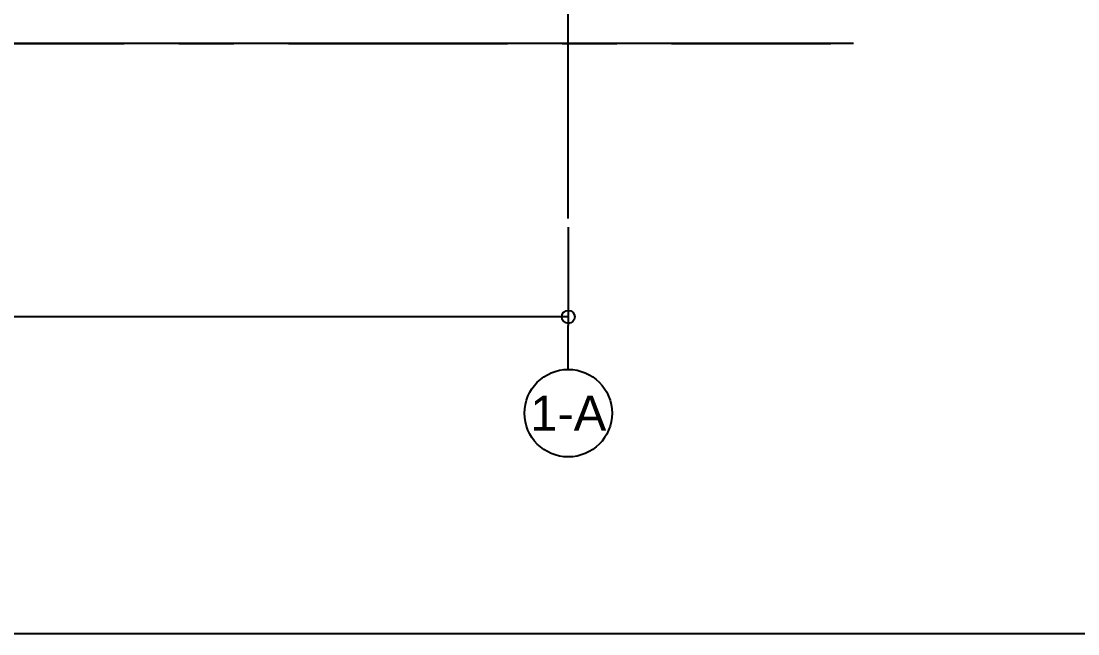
# Model space of a CAD drawing. Header units: millimetres. Extents: x 2519235 to 7246330, y 25937 to 201821.
# Drawn here: x 3041075 to 3047107, y 96627 to 100127 of the extents above; entities that cross this region are included whole.
import ezdxf
from ezdxf.enums import TextEntityAlignment as Align

# ---------------------------------------------------------------- set-up
doc = ezdxf.new("R2010")
doc.units = ezdxf.units.MM
doc.linetypes.add('TA_GL_005.00000', pattern=[13.75, 5, -1.25, 1.25, -1.25, 5])
for name, color, linetype in [('000 - 0_SYM_DWG_GRID-BUBBLE_MAIN_COLOR_1', 7, 'Continuous'), ('000 - 0_SYM_DWG_GRIDLINE_MAIN_COLOR_1', 7, 'Continuous'), ('000 - 0_SYM_DWG_GRIDLINE_MAIN_COLOR_251', 7, 'Continuous'), ('010 - ASPG_DIMS_NOM', 7, 'Continuous')]:
    doc.layers.add(name, color=color, linetype=linetype)
doc.styles.add('Arial', font='arial.ttf', dxfattribs={"height": 300})
doc.styles.add('FAMELINE_FOR_CKST', font='arial.ttf')
doc.styles.add('TA', font='', dxfattribs={"height": 4.5})
doc.styles.get('TA').set_extended_font_data('Cordia New')
doc.dimstyles.new('FAMELINE-CKST_C-C', dxfattribs={"dimtxt": 0.3, "dimasz": 0.15, "dimexe": 0.1, "dimexo": 0.1, "dimgap": 0.05, "dimtad": 1, "dimzin": 0, "dimdsep": 46, "dimtxsty": 'FAMELINE_FOR_CKST', "dimblk": 'ORIGIN', "dimblk1": 'ORIGIN', "dimblk2": 'ORIGIN', "dimsah": 1, "dimcen": 0.1, "dimdle": 0.1, "dimclrd": 7, "dimclre": 7, "dimclrt": 7, "dimadec": 0, "dimazin": 0, "dimtfac": 1, "dimtix": 1, "dimtmove": 2, "dimatfit": 3, "dimfxl": 1, "dimtolj": 1, "dimtzin": 0, "dimlwd": -1, "dimlwe": -1, "dimarcsym": 0})

# ---------------------------------------------------------------- blocks, each defined once
blk = doc.blocks.new('*U976')
at = {"layer": '000 - 0_SYM_DWG_GRIDLINE_MAIN_COLOR_1', "color": 7}
blk.add_line((37.25, 0), (32.25, 0), dxfattribs=at)
blk.add_circle((42.25, 0), 5, dxfattribs=at)
at = {"layer": '000 - 0_SYM_DWG_GRIDLINE_MAIN_COLOR_251', "color": 7, "linetype": 'ByBlock', "ltscale": 5}
blk.add_line((20, 0), (-348.8, 0), dxfattribs=at)
at = {"layer": '000 - 0_SYM_DWG_GRIDLINE_MAIN_COLOR_251', "color": 7}
blk.add_point((0, 0), dxfattribs=at)
at = {"color": 7, "style": 'TA', "flags": 1}
blk.add_attdef('LOCATION', (6, -6), '', height=4.5, rotation=270, dxfattribs=at)
at = {"layer": '000 - 0_SYM_DWG_GRID-BUBBLE_MAIN_COLOR_1', "color": 7, "style": 'Arial'}
blk.add_attdef('GRID-HEAD', text='', height=4, rotation=90, dxfattribs=at).set_placement((42.25, 0), align=Align.MIDDLE_CENTER)
blk = doc.blocks.new('_Origin')
at = {"color": 7, "linetype": 'ByBlock', "lineweight": -2}
blk.add_line((0, 0), (-1, 0), dxfattribs=at)
blk.add_circle((0, 0), 0.5, dxfattribs=at)
blk = doc.blocks.new('*D3391')
at = {"layer": '010 - ASPG_DIMS_NOM', "color": 7, "transparency": 16777216}
for p, q in [((-15410, 98950), (-15410, 98387.5)), ((0, 98950), (0, 98387.5)), ((-75, 98437.5), (-15335, 98437.5))]:
    blk.add_line(p, q, dxfattribs=at)
at = {"layer": 'Defpoints', "color": 7, "transparency": 16777216}
for p in [(-15410, 99000), (0, 99000), (-15410, 98437.5)]:
    blk.add_point(p, dxfattribs=at)
at = {"layer": '010 - ASPG_DIMS_NOM', "color": 7, "transparency": 16777216, "xscale": 75, "yscale": 75, "zscale": 75, "rotation": 180}
blk.add_blockref('_Origin', (-15410, 98437.5), dxfattribs=at)
at = {"layer": '010 - ASPG_DIMS_NOM', "color": 7, "transparency": 16777216, "xscale": 75, "yscale": 75, "zscale": 75}
blk.add_blockref('_Origin', (0, 98437.5), dxfattribs=at)
at = {"layer": '010 - ASPG_DIMS_NOM', "color": 7, "transparency": 16777216, "insert": (-7705, 98539.1), "char_height": 150, "attachment_point": 5, "style": 'FAMELINE_FOR_CKST'}
blk.add_mtext('\\A1;15410', dxfattribs=at)
blk = doc.blocks.new('*U977')
at = {"layer": '000 - 0_SYM_DWG_GRIDLINE_MAIN_COLOR_251', "color": 7, "linetype": 'ByBlock', "ltscale": 5}
blk.add_line((30, 0), (-338.2, 0), dxfattribs=at)
at = {"layer": '000 - 0_SYM_DWG_GRIDLINE_MAIN_COLOR_251', "color": 7}
blk.add_point((-308.2, 0), dxfattribs=at)
at = {"color": 7, "style": 'TA', "flags": 1}
blk.add_attdef('LOCATION', (6, -6), '', height=4.5, rotation=270, dxfattribs=at)
blk = doc.blocks.new('W-1-PP17-ENT1_REV02_20260415-162429_PP17_ENT1_EX_ELE2')
at = {"layer": 'Defpoints', "color": 7}
blk.add_line((1627.9, 100000), (-17240.1, 100000), dxfattribs=at)
blk = doc.blocks.new('A$Cb853d02f')
at = {"layer": 'Defpoints', "color": 7}
blk.add_lwpolyline([(773.84, 0), (0, 0), (0, 444), (773.84, 444)], close=True, dxfattribs=at)
blk = doc.blocks.new('W-1-PP17-ENT1_REV02_20260415-162311_PP17_ENT1_ELE2_DIMS')
at = {"layer": '000 - 0_SYM_DWG_GRIDLINE_MAIN_COLOR_251', "color": 7, "linetype": 'TA_GL_005.00000', "xscale": 50, "yscale": 50, "zscale": 50, "rotation": 270}
blk.add_blockref('*U976', (0, 100000), dxfattribs=at).add_auto_attribs({'GRID-HEAD': '1-A'})
at = {"layer": '000 - 0_SYM_DWG_GRIDLINE_MAIN_COLOR_251', "color": 7, "linetype": 'TA_GL_005.00000', "xscale": 50, "yscale": 50, "zscale": 50, "rotation": 180}
blk.add_blockref('*U977', (-15410, 100000), dxfattribs=at)
at = {"layer": '010 - ASPG_DIMS_NOM', "color": 7}
dim = blk.add_linear_dim(base=(-15410, 98437.5), p1=(0, 99000), p2=(-15410, 99000), dimstyle='FAMELINE-CKST_C-C', override={"dimscale": 500, "dimdec": 0, "dimlfac": 1, "dimclrd": 7, "dimclre": 7, "dimclrt": 7}, dxfattribs=at)
dim.commit()
dim.dimension.update_dxf_attribs({"geometry": '*D3391', "text_midpoint": (-7705, 98539.1)})

msp = doc.modelspace()

# ---------------------------------------------------------------- block references
at = {"color": 7, "xscale": 50, "yscale": 50, "zscale": 50}
msp.add_blockref('A$Cb853d02f', (3021638.542, 96626.65), dxfattribs=at)
at = {"color": 7}
for name in ['W-1-PP17-ENT1_REV02_20260415-162311_PP17_ENT1_ELE2_DIMS', 'W-1-PP17-ENT1_REV02_20260415-162429_PP17_ENT1_EX_ELE2']:
    msp.add_blockref(name, (3044198.053, 0), dxfattribs=at)

doc.saveas('drawing.dxf')
